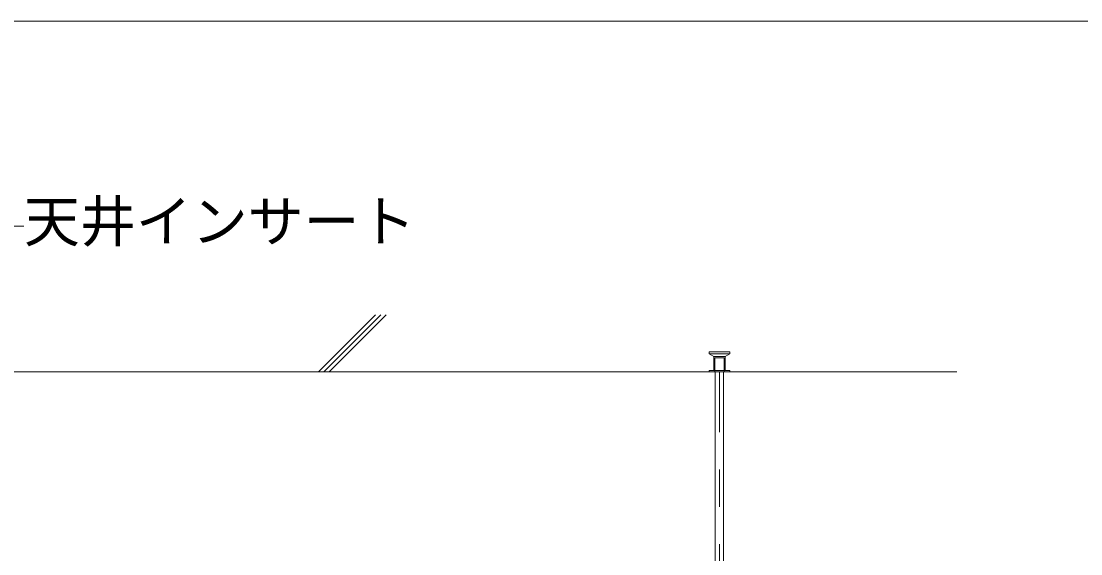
# Model space of a CAD drawing. Units: millimetres on the paper, enlarged 60 times, with parts at other scales. Extents: x -11700 to 11700, y -8403 to 7628.
# Drawn here: x -8892 to -7187, y 1687 to 2544 of the extents above; entities that cross this region are included whole.
import ezdxf
from ezdxf.enums import TextEntityAlignment as Align

# ---------------------------------------------------------------- set-up
doc = ezdxf.new("R2010")
doc.units = ezdxf.units.MM
doc.header["$LTSCALE"] = 60
doc.linetypes.add('CHAIN1', pattern=[8, 5, -1, 1, -1])
doc.linetypes.add('DASHED1', pattern=[1.8, 1.2, -0.6])
for name, color, linetype, lineweight in [('2-0_中心線', 4, 'CHAIN1', 9), ('2-1_吊り材', 7, 'DASHED1', 18), ('2-6_文字', 3, 'Continuous', 18), ('2-9_躯体他', 4, 'DASHED1', 9), ('F-2_野縁受け', 3, 'Continuous', 18)]:
    doc.layers.add(name, color=color, linetype=linetype, lineweight=lineweight)
doc.styles.add('ＭＳ ゴシック', font='')
doc.styles.get('ＭＳ ゴシック').set_extended_font_data('MS Gothic')

msp = doc.modelspace()

# ---------------------------------------------------------------- linework, layer by layer
at = {"layer": '2-0_中心線'}
msp.add_line((-7768.58, 1403.09), (-7768.58, 1980.13), dxfattribs=at)
at = {"layer": '2-1_吊り材', "linetype": 'Continuous'}
for p, q in [((-7775.33, 1470.87), (-7775.33, 1980.13)), ((-7761.83, 1470.87), (-7761.83, 1980.13))]:
    msp.add_line(p, q, dxfattribs=at)
at = {"layer": '2-6_文字', "color": 7}
msp.add_line((-9000.11, 2214.74), (-8887.61, 2214.74), dxfattribs=at)
at = {"layer": '2-9_躯体他', "linetype": 'Continuous'}
for p, q in [((-8321.77, 2071.77), (-8413.56, 1979.98)), ((-8313.19, 2071.87), (-8405.08, 1979.98)), ((-8304.7, 2071.87), (-8396.59, 1979.98)), ((-10850.33, 1980.13), (-7386.83, 1980.13))]:
    msp.add_line(p, q, dxfattribs=at)
at = {"layer": '2-9_躯体他'}
for p, q in [((-7752.08, 2012.38), (-7785.08, 2012.38)), ((-7785.08, 2012.38), (-7785.08, 2009.38)), ((-7752.08, 2012.38), (-7752.08, 2009.38)), ((-7752.08, 2009.38), (-7785.08, 2009.38)), ((-7785.08, 2009.38), (-7777.58, 2004.88)), ((-7759.58, 2004.88), (-7777.58, 2004.88)), ((-7777.58, 2004.88), (-7777.58, 1982.38)), ((-7776.08, 2002.63), (-7775.33, 2002.63)), ((-7776.08, 2002.63), (-7776.08, 1980.13)), ((-7761.08, 2002.63), (-7775.33, 2002.63)), ((-7761.08, 2002.63), (-7761.08, 1980.13)), ((-7752.08, 2009.38), (-7759.58, 2004.88)), ((-7759.58, 2004.88), (-7759.58, 1982.38)), ((-7752.08, 1982.38), (-7785.08, 1982.38)), ((-7785.08, 1982.38), (-7785.08, 1980.13)), ((-7752.08, 1982.38), (-7752.08, 1980.13))]:
    msp.add_line(p, q, dxfattribs=at)
at = {"layer": 'F-2_野縁受け'}
msp.add_line((-11457.26, 2544.38), (-3102.26, 2544.38), dxfattribs=at)

# ---------------------------------------------------------------- texts
at = {"layer": '2-6_文字', "color": 7, "style": 'ＭＳ ゴシック'}
msp.add_text('天井インサート', height=65.98, dxfattribs=at).set_placement((-8887.61, 2169.74), align=Align.BOTTOM_LEFT)

doc.saveas('drawing.dxf')
